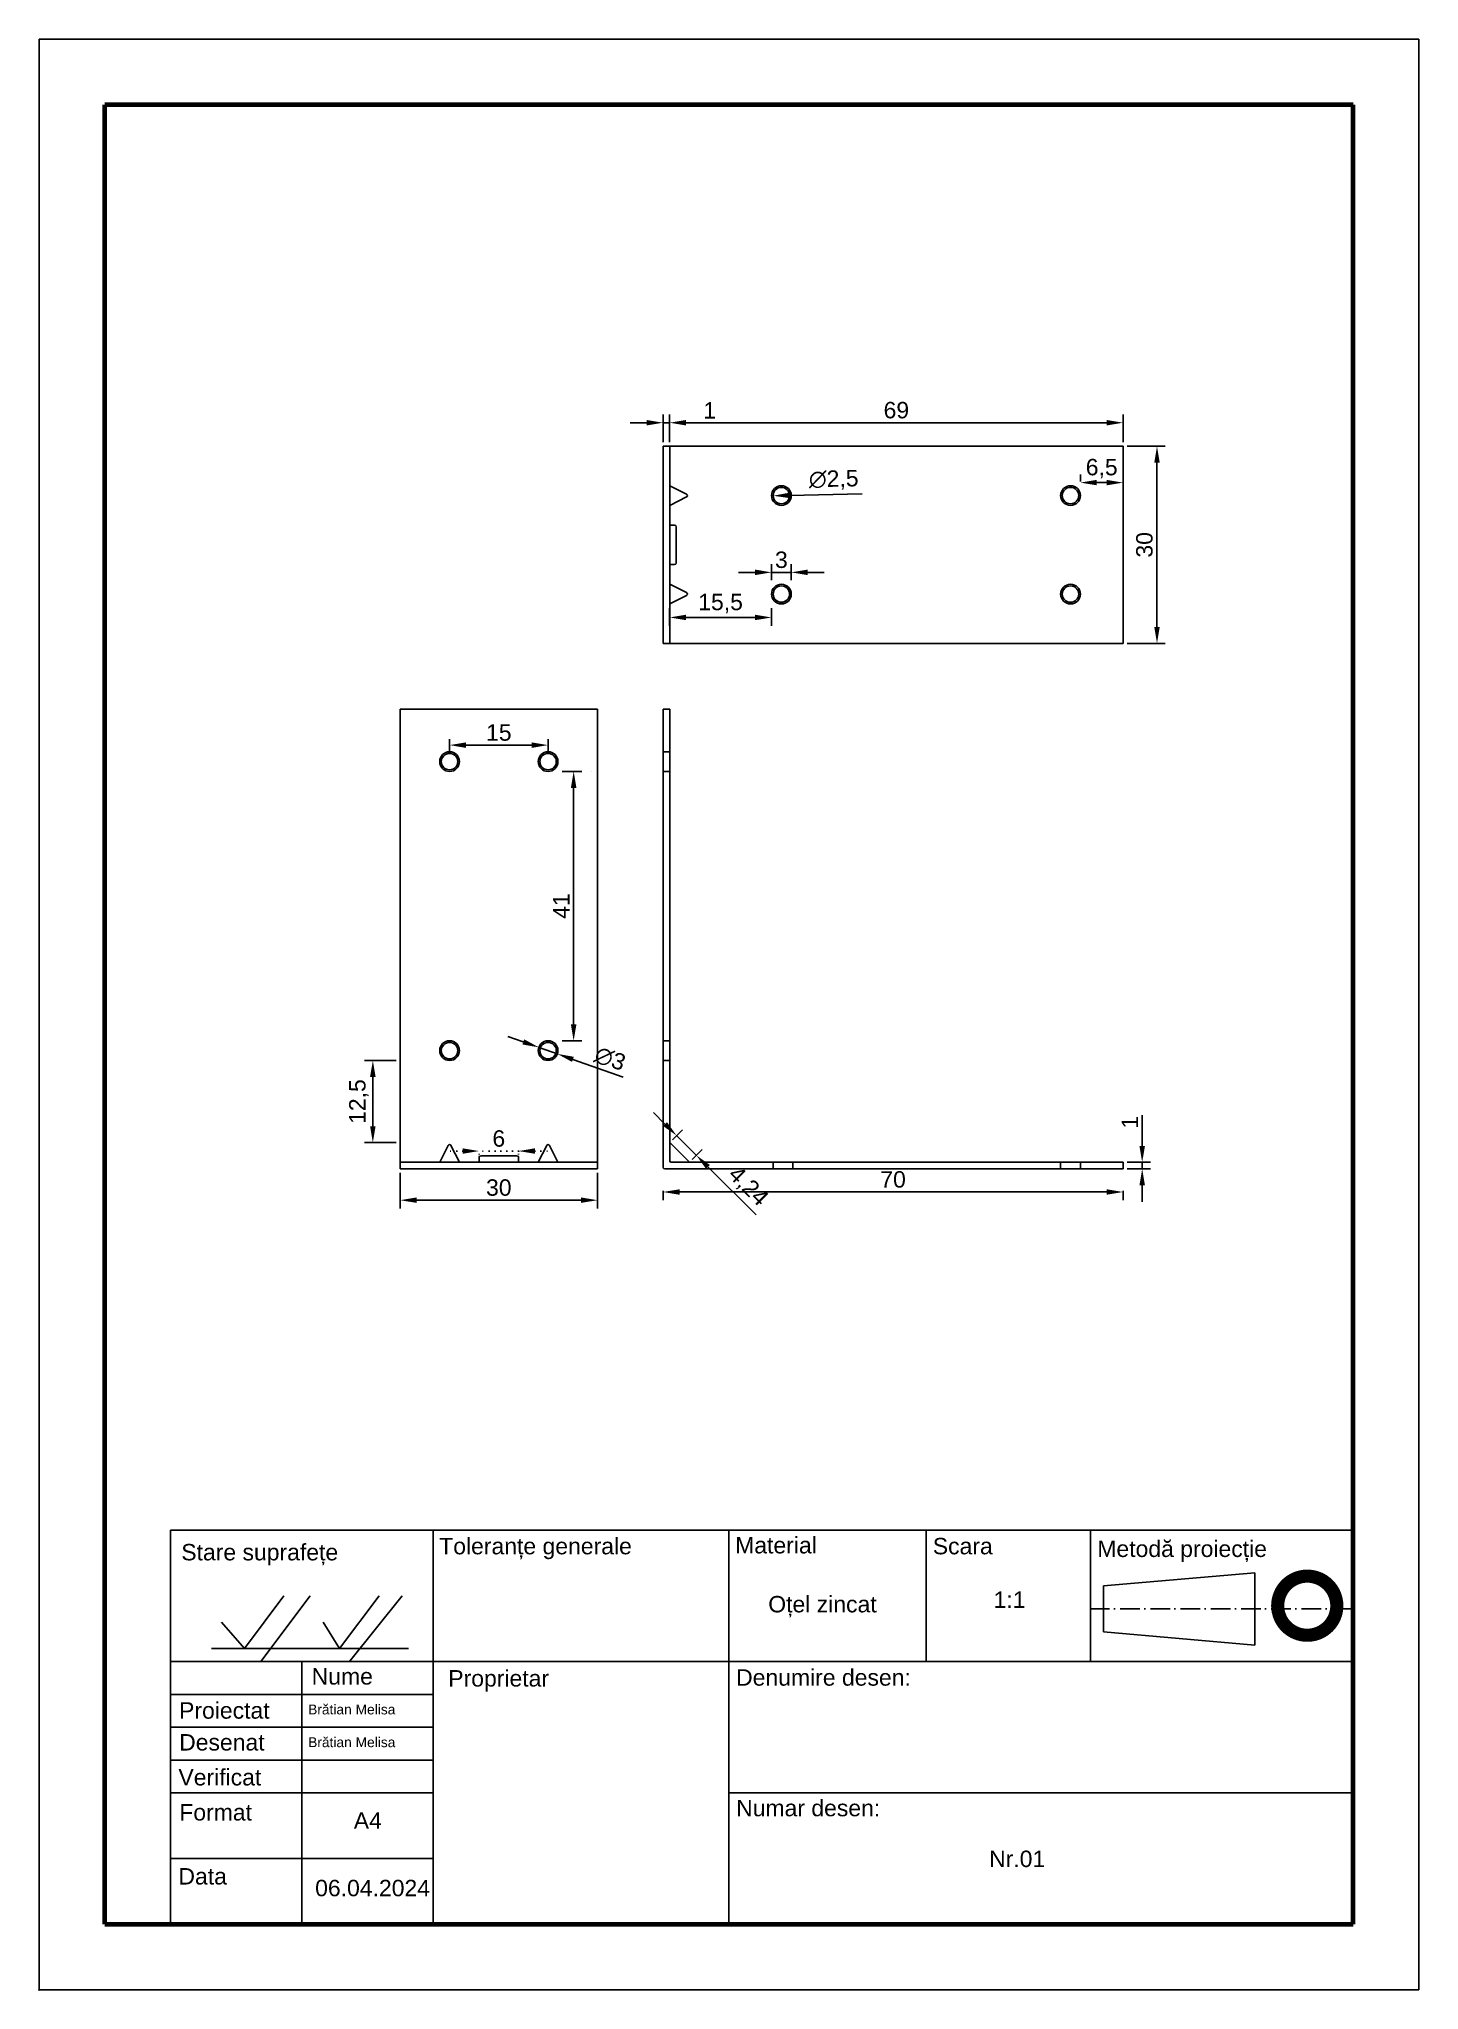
# Model space of a CAD drawing. Header units: millimetres. Extents: x 10 to 220, y 10 to 307.
import ezdxf

# ---------------------------------------------------------------- set-up
doc = ezdxf.new("R2010")
doc.units = ezdxf.units.MM
doc.header["$LTSCALE"] = 0.25
for name, pattern in [('ACAD_ISO10W100', [18, 12, -3, 0, -3]), ('DOT2', [3.175, 0, -3.175]), ('HIDDEN', [9.525, 6.35, -3.175])]:
    doc.linetypes.add(name, pattern=pattern)
doc.styles.get("Standard").update_dxf_attribs({"font": 'arial.ttf'})
doc.dimstyles.new('ISO-25', dxfattribs={"dimtxt": 2.5, "dimasz": 2.5, "dimexe": 1.25, "dimexo": 0.625, "dimtad": 1, "dimtxsty": 'Standard', "dimcen": 2.5, "dimadec": 0, "dimazin": 0, "dimtfac": 1, "dimtmove": 0, "dimatfit": 3, "dimfxl": 1, "dimarcsym": 0})

# ---------------------------------------------------------------- blocks, each defined once
blk = doc.blocks.new('*D7')
at = {"color": 0, "lineweight": -2, "transparency": 16777216}
for p, q in [((72.47, 200.41), (72.47, 198.26)), ((74.97, 199.51), (84.97, 199.51)), ((87.47, 200.41), (87.47, 198.26))]:
    blk.add_line(p, q, dxfattribs=at)
at = {"color": 0, "lineweight": 25, "transparency": 16777216}
for points in [[(74.97, 199.92), (74.97, 199.09), (72.47, 199.51)], [(84.97, 199.92), (84.97, 199.09), (87.47, 199.51)]]:
    blk.add_solid(points, dxfattribs=at)
at = {"layer": 'Defpoints', "color": 0, "lineweight": 25, "transparency": 16777216}
for p in [(72.47, 201.04), (87.47, 201.04), (87.47, 199.51)]:
    blk.add_point(p, dxfattribs=at)
at = {"color": 0, "lineweight": 25, "transparency": 16777216, "insert": (79.97, 201.41), "char_height": 2.5, "attachment_point": 5}
blk.add_mtext('15', dxfattribs=at)
blk = doc.blocks.new('*D8')
at = {"color": 0, "lineweight": -2, "transparency": 16777216}
for p, q in [((104.97, 131.68), (104.97, 130.23)), ((172.47, 131.48), (107.47, 131.48)), ((174.97, 131.68), (174.97, 130.23))]:
    blk.add_line(p, q, dxfattribs=at)
at = {"color": 0, "lineweight": 25, "transparency": 16777216}
for points in [[(107.47, 131.89), (107.47, 131.06), (104.97, 131.48)], [(172.47, 131.89), (172.47, 131.06), (174.97, 131.48)]]:
    blk.add_solid(points, dxfattribs=at)
at = {"layer": 'Defpoints', "color": 0, "lineweight": 25, "transparency": 16777216}
for p in [(104.97, 132.31), (104.97, 131.48), (174.97, 132.31)]:
    blk.add_point(p, dxfattribs=at)
at = {"color": 0, "lineweight": 25, "transparency": 16777216, "insert": (139.97, 133.38), "char_height": 2.5, "attachment_point": 5}
blk.add_mtext('70', dxfattribs=at)
blk = doc.blocks.new('*D9')
at = {"color": 0, "lineweight": -2, "transparency": 16777216}
for p, q in [((175.6, 245), (181.38, 245)), ((180.13, 217.5), (180.13, 242.5)), ((175.6, 215), (181.38, 215))]:
    blk.add_line(p, q, dxfattribs=at)
at = {"color": 0, "lineweight": 25, "transparency": 16777216}
for points in [[(179.72, 242.5), (180.55, 242.5), (180.13, 245)], [(179.72, 217.5), (180.55, 217.5), (180.13, 215)]]:
    blk.add_solid(points, dxfattribs=at)
at = {"layer": 'Defpoints', "color": 0, "lineweight": 25, "transparency": 16777216}
for p in [(174.97, 245), (180.13, 245), (174.97, 215)]:
    blk.add_point(p, dxfattribs=at)
at = {"color": 0, "lineweight": 25, "transparency": 16777216, "insert": (178.23, 230), "char_height": 2.5, "attachment_point": 5, "rotation": 90}
blk.add_mtext('30', dxfattribs=at)
blk = doc.blocks.new('*D10')
at = {"color": 0, "lineweight": -2, "transparency": 16777216}
for p, q in [((64.35, 151.5), (59.55, 151.5)), ((60.8, 141.5), (60.8, 149)), ((64.35, 139), (59.55, 139))]:
    blk.add_line(p, q, dxfattribs=at)
at = {"color": 0, "lineweight": 25, "transparency": 16777216}
for points in [[(60.38, 149), (61.22, 149), (60.8, 151.5)], [(60.38, 141.5), (61.22, 141.5), (60.8, 139)]]:
    blk.add_solid(points, dxfattribs=at)
at = {"layer": 'Defpoints', "color": 0, "lineweight": 25, "transparency": 16777216}
for p in [(60.8, 151.5), (64.97, 151.5), (64.97, 139)]:
    blk.add_point(p, dxfattribs=at)
at = {"color": 0, "lineweight": 25, "transparency": 16777216, "insert": (58.67, 145.25), "char_height": 2.5, "attachment_point": 5, "rotation": 90}
blk.add_mtext('12,5', dxfattribs=at)
blk = doc.blocks.new('*D11')
at = {"color": 0, "lineweight": -2, "transparency": 16777216}
for p, q in [((83.7, 154.33), (81.34, 155.16)), ((86.06, 153.5), (88.89, 152.5)), ((98.89, 148.97), (91.24, 151.67))]:
    blk.add_line(p, q, dxfattribs=at)
at = {"color": 0, "lineweight": 25, "transparency": 16777216}
for points in [[(83.84, 154.72), (83.56, 153.94), (86.06, 153.5)], [(91.38, 152.06), (91.11, 151.28), (88.89, 152.5)]]:
    blk.add_solid(points, dxfattribs=at)
at = {"layer": 'Defpoints', "color": 0, "lineweight": 25, "transparency": 16777216}
for p in [(86.06, 153.5), (88.89, 152.5)]:
    blk.add_point(p, dxfattribs=at)
at = {"color": 0, "lineweight": 25, "transparency": 16777216, "insert": (96.9, 151.76), "char_height": 2.5, "attachment_point": 5, "rotation": 340.5596}
blk.add_mtext('∅3', dxfattribs=at)
blk = doc.blocks.new('*D12')
at = {"color": 0, "linetype": 'DOT2', "lineweight": -2, "transparency": 16777216}
for p, q in [((74.47, 137.71), (71.97, 137.71)), ((82.97, 137.71), (76.97, 137.71)), ((76.97, 137.28), (76.97, 136.46)), ((82.97, 137.28), (82.97, 136.46)), ((85.47, 137.71), (87.97, 137.71))]:
    blk.add_line(p, q, dxfattribs=at)
at = {"color": 0, "linetype": 'DOT2', "lineweight": 25, "transparency": 16777216}
for points in [[(74.47, 138.13), (74.47, 137.3), (76.97, 137.71)], [(85.47, 138.13), (85.47, 137.3), (82.97, 137.71)]]:
    blk.add_solid(points, dxfattribs=at)
at = {"layer": 'Defpoints', "color": 0, "linetype": 'DOT2', "lineweight": 25, "transparency": 16777216}
for p in [(76.97, 137.91), (76.97, 137.71), (82.97, 137.91)]:
    blk.add_point(p, dxfattribs=at)
at = {"color": 0, "linetype": 'DOT2', "lineweight": 25, "transparency": 16777216, "insert": (79.97, 139.61), "char_height": 2.5, "attachment_point": 5}
blk.add_mtext('6', dxfattribs=at)
blk = doc.blocks.new('*D13')
at = {"color": 0, "lineweight": -2, "transparency": 16777216}
for p, q in [((104.97, 245.62), (104.97, 249.84)), ((105.97, 245.62), (105.97, 249.84)), ((102.47, 248.59), (99.97, 248.59)), ((104.97, 248.59), (105.97, 248.59)), ((108.47, 248.59), (113.14, 248.59))]:
    blk.add_line(p, q, dxfattribs=at)
at = {"color": 0, "lineweight": 25, "transparency": 16777216}
for points in [[(102.47, 249), (102.47, 248.17), (104.97, 248.59)], [(108.47, 249), (108.47, 248.17), (105.97, 248.59)]]:
    blk.add_solid(points, dxfattribs=at)
at = {"layer": 'Defpoints', "color": 0, "lineweight": 25, "transparency": 16777216}
for p in [(105.97, 248.59), (104.97, 245), (105.97, 245)]:
    blk.add_point(p, dxfattribs=at)
at = {"color": 0, "lineweight": 25, "transparency": 16777216, "insert": (112.06, 250.47), "char_height": 2.5, "attachment_point": 5}
blk.add_mtext('1', dxfattribs=at)
blk = doc.blocks.new('*D14')
at = {"color": 0, "lineweight": -2, "transparency": 16777216}
for p, q in [((105.97, 245.62), (105.97, 249.84)), ((174.97, 245.62), (174.97, 249.84)), ((108.47, 248.59), (172.47, 248.59))]:
    blk.add_line(p, q, dxfattribs=at)
at = {"color": 0, "lineweight": 25, "transparency": 16777216}
for points in [[(108.47, 249), (108.47, 248.17), (105.97, 248.59)], [(172.47, 249), (172.47, 248.17), (174.97, 248.59)]]:
    blk.add_solid(points, dxfattribs=at)
at = {"layer": 'Defpoints', "color": 0, "lineweight": 25, "transparency": 16777216}
for p in [(174.97, 248.59), (105.97, 245), (174.97, 245)]:
    blk.add_point(p, dxfattribs=at)
at = {"color": 0, "lineweight": 25, "transparency": 16777216, "insert": (140.47, 250.49), "char_height": 2.5, "attachment_point": 5}
blk.add_mtext('69', dxfattribs=at)
blk = doc.blocks.new('*D15')
at = {"color": 0, "lineweight": -2, "transparency": 16777216}
for p, q in [((118.97, 225.81), (116.47, 225.81)), ((121.47, 224.62), (121.47, 227.06)), ((121.47, 225.81), (124.47, 225.81)), ((124.47, 224.62), (124.47, 227.06)), ((126.97, 225.81), (129.47, 225.81))]:
    blk.add_line(p, q, dxfattribs=at)
at = {"color": 0, "lineweight": 25, "transparency": 16777216}
for points in [[(118.97, 226.23), (118.97, 225.39), (121.47, 225.81)], [(126.97, 226.23), (126.97, 225.39), (124.47, 225.81)]]:
    blk.add_solid(points, dxfattribs=at)
at = {"layer": 'Defpoints', "color": 0, "lineweight": 25, "transparency": 16777216}
for p in [(124.47, 225.81), (121.47, 224), (124.47, 224)]:
    blk.add_point(p, dxfattribs=at)
at = {"color": 0, "lineweight": 25, "transparency": 16777216, "insert": (122.97, 227.71), "char_height": 2.5, "attachment_point": 5}
blk.add_mtext('3', dxfattribs=at)
blk = doc.blocks.new('*D16')
at = {"color": 0, "lineweight": -2, "transparency": 16777216}
for p, q in [((89.6, 195.5), (92.61, 195.5)), ((91.36, 157), (91.36, 193)), ((89.6, 154.5), (92.61, 154.5))]:
    blk.add_line(p, q, dxfattribs=at)
at = {"color": 0, "lineweight": 25, "transparency": 16777216}
for points in [[(90.94, 193), (91.78, 193), (91.36, 195.5)], [(90.94, 157), (91.78, 157), (91.36, 154.5)]]:
    blk.add_solid(points, dxfattribs=at)
at = {"layer": 'Defpoints', "color": 0, "lineweight": 25, "transparency": 16777216}
for p in [(88.97, 195.5), (91.36, 195.5), (88.97, 154.5)]:
    blk.add_point(p, dxfattribs=at)
at = {"color": 0, "lineweight": 25, "transparency": 16777216, "insert": (89.48, 175), "char_height": 2.5, "attachment_point": 5, "rotation": 90}
blk.add_mtext('41', dxfattribs=at)
blk = doc.blocks.new('*D17')
at = {"color": 0, "lineweight": -2, "transparency": 16777216}
for p, q in [((105.26, 141.83), (103.5, 143.6)), ((106.41, 139.44), (107.92, 140.94)), ((107.03, 140.06), (110.03, 137.06)), ((109.41, 136.44), (110.92, 137.94)), ((111.8, 135.29), (119.11, 127.99))]:
    blk.add_line(p, q, dxfattribs=at)
at = {"color": 0, "lineweight": 25, "transparency": 16777216}
for points in [[(105.56, 142.12), (104.97, 141.53), (107.03, 140.06)], [(112.09, 135.59), (111.51, 135), (110.03, 137.06)]]:
    blk.add_solid(points, dxfattribs=at)
at = {"layer": 'Defpoints', "color": 0, "lineweight": 25, "transparency": 16777216}
for p in [(105.97, 139), (110.03, 137.06), (108.97, 136)]:
    blk.add_point(p, dxfattribs=at)
at = {"color": 0, "lineweight": 25, "transparency": 16777216, "insert": (117.84, 132.26), "char_height": 2.5, "attachment_point": 5, "rotation": 315}
blk.add_mtext('4,24', dxfattribs=at)
blk = doc.blocks.new('*D18')
at = {"color": 0, "lineweight": -2, "transparency": 16777216}
for p, q in [((64.97, 134.38), (64.97, 128.98)), ((94.97, 134.38), (94.97, 128.98)), ((67.47, 130.23), (92.47, 130.23))]:
    blk.add_line(p, q, dxfattribs=at)
at = {"color": 0, "lineweight": 25, "transparency": 16777216}
for points in [[(67.47, 130.65), (67.47, 129.82), (64.97, 130.23)], [(92.47, 130.65), (92.47, 129.82), (94.97, 130.23)]]:
    blk.add_solid(points, dxfattribs=at)
at = {"layer": 'Defpoints', "color": 0, "lineweight": 25, "transparency": 16777216}
for p in [(64.97, 135), (94.97, 135), (94.97, 130.23)]:
    blk.add_point(p, dxfattribs=at)
at = {"color": 0, "lineweight": 25, "transparency": 16777216, "insert": (79.97, 132.14), "char_height": 2.5, "attachment_point": 5}
blk.add_mtext('30', dxfattribs=at)
blk = doc.blocks.new('*D19')
at = {"color": 0, "lineweight": -2, "transparency": 16777216}
for p, q in [((177.88, 138.5), (177.88, 143.17)), ((175.6, 136), (179.13, 136)), ((175.6, 135), (179.13, 135)), ((177.88, 135), (177.88, 136)), ((177.88, 132.5), (177.88, 130))]:
    blk.add_line(p, q, dxfattribs=at)
at = {"color": 0, "lineweight": 25, "transparency": 16777216}
for points in [[(177.46, 138.5), (178.3, 138.5), (177.88, 136)], [(177.46, 132.5), (178.3, 132.5), (177.88, 135)]]:
    blk.add_solid(points, dxfattribs=at)
at = {"layer": 'Defpoints', "color": 0, "lineweight": 25, "transparency": 16777216}
for p in [(174.97, 136), (174.97, 135), (177.88, 136)]:
    blk.add_point(p, dxfattribs=at)
at = {"color": 0, "lineweight": 25, "transparency": 16777216, "insert": (176, 142.09), "char_height": 2.5, "attachment_point": 5, "rotation": 90}
blk.add_mtext('1', dxfattribs=at)
blk = doc.blocks.new('*D20')
at = {"color": 0, "lineweight": -2, "transparency": 16777216}
for p, q in [((168.47, 239.62), (168.47, 240.72)), ((174.97, 239.62), (174.97, 240.72)), ((172.47, 239.47), (170.97, 239.47))]:
    blk.add_line(p, q, dxfattribs=at)
at = {"color": 0, "lineweight": 25, "transparency": 16777216}
for points in [[(170.97, 239.89), (170.97, 239.06), (168.47, 239.47)], [(172.47, 239.89), (172.47, 239.06), (174.97, 239.47)]]:
    blk.add_solid(points, dxfattribs=at)
at = {"layer": 'Defpoints', "color": 0, "lineweight": 25, "transparency": 16777216}
for p in [(168.47, 239.47), (168.47, 239), (174.97, 239)]:
    blk.add_point(p, dxfattribs=at)
at = {"color": 0, "lineweight": 25, "transparency": 16777216, "insert": (171.72, 241.6), "char_height": 2.5, "attachment_point": 5}
blk.add_mtext('6,5', dxfattribs=at)
blk = doc.blocks.new('*D21')
at = {"color": 0, "lineweight": -2, "transparency": 16777216}
for p, q in [((105.97, 220.38), (105.97, 217.69)), ((121.47, 220.38), (121.47, 217.69)), ((118.97, 218.94), (108.47, 218.94))]:
    blk.add_line(p, q, dxfattribs=at)
at = {"color": 0, "lineweight": 25, "transparency": 16777216}
for points in [[(108.47, 219.36), (108.47, 218.53), (105.97, 218.94)], [(118.97, 219.36), (118.97, 218.53), (121.47, 218.94)]]:
    blk.add_solid(points, dxfattribs=at)
at = {"layer": 'Defpoints', "color": 0, "lineweight": 25, "transparency": 16777216}
for p in [(105.97, 221), (121.47, 221), (105.97, 218.94)]:
    blk.add_point(p, dxfattribs=at)
at = {"color": 0, "lineweight": 25, "transparency": 16777216, "insert": (113.72, 221.07), "char_height": 2.5, "attachment_point": 5}
blk.add_mtext('15,5', dxfattribs=at)
blk = doc.blocks.new('*D24')
at = {"color": 0, "lineweight": -2, "transparency": 16777216}
blk.add_line((135.26, 237.78), (124.22, 237.53), dxfattribs=at)
at = {"color": 0, "lineweight": 25, "transparency": 16777216}
blk.add_solid([(124.21, 237.94), (124.23, 237.11), (121.72, 237.47)], dxfattribs=at)
at = {"layer": 'Defpoints', "color": 0, "lineweight": 25, "transparency": 16777216}
for p in [(121.72, 237.47), (124.22, 237.53)]:
    blk.add_point(p, dxfattribs=at)
at = {"color": 0, "lineweight": 25, "transparency": 16777216, "insert": (130.94, 239.85), "char_height": 2.5, "attachment_point": 5, "rotation": 1.2964}
blk.add_mtext('∅2,5', dxfattribs=at)

msp = doc.modelspace()

# ---------------------------------------------------------------- linework, layer by layer
for p, q in [((10, 10), (10, 307)), ((10, 307), (220, 307)), ((220, 307), (220, 10)), ((10, 10), (10, 220)), ((10, 220), (10, 10)), ((220, 10), (10, 10)), ((10, 10), (20, 10))]:
    msp.add_line(p, q)
at = {"lineweight": 100}
for p, q in [((210, 297), (20, 297)), ((20, 20), (20, 297)), ((210, 80), (210, 100)), ((20, 20), (210, 20)), ((20, 20), (30, 20)), ((20, 20), (30, 20))]:
    msp.add_line(p, q, dxfattribs=at)
at = {"linetype": 'ByBlock', "lineweight": 100}
msp.add_line((210, 20), (210, 297), dxfattribs=at)
at = {"lineweight": 25}
for p, q in [((174.972, 245), (104.972, 245)), ((104.972, 215), (104.972, 245)), ((105.972, 215), (105.972, 245)), ((121.472, 245), (124.472, 245)), ((168.472, 245), (165.472, 245)), ((174.972, 215), (174.972, 245)), ((105.972, 236), (105.972, 239)), ((108.538, 237.717), (105.972, 239)), ((105.972, 236), (108.538, 237.283)), ((106.729, 233), (105.972, 233)), ((106.972, 227.243), (106.972, 232.757)), ((105.972, 224), (105.972, 227)), ((105.972, 227), (106.729, 227)), ((105.972, 221), (105.972, 224)), ((108.538, 222.717), (105.972, 224)), ((105.972, 221), (108.538, 222.283)), ((104.972, 215), (174.972, 215)), ((105.972, 216), (105.972, 215)), ((64.972, 135), (64.972, 205)), ((64.972, 205), (94.972, 205)), ((94.972, 205), (94.972, 135)), ((94.972, 205), (94.972, 198.5)), ((104.972, 135.243), (104.972, 205)), ((104.972, 205), (105.972, 205)), ((105.972, 205), (105.972, 198.5)), ((105.972, 139), (105.972, 205)), ((64.972, 198.5), (64.972, 195.5)), ((104.972, 198.5), (104.972, 195.5)), ((94.121, 195.5), (94.121, 195.5)), ((64.972, 151.5), (64.972, 154.5)), ((104.972, 151.5), (104.972, 154.5)), ((94.972, 136), (94.972, 151.5)), ((70.972, 136), (72.255, 138.566)), ((72.689, 138.566), (73.972, 136)), ((76.972, 136), (76.972, 136.757)), ((77.215, 137), (82.729, 137)), ((82.972, 136.757), (82.972, 136)), ((87.255, 138.566), (85.972, 136)), ((88.972, 136), (87.689, 138.566)), ((105.972, 136.243), (105.972, 139)), ((105.972, 139), (108.972, 136)), ((94.972, 136), (64.972, 136)), ((94.972, 135), (64.972, 135)), ((70.972, 136), (73.972, 136)), ((73.972, 136), (85.972, 136)), ((73.972, 136), (76.972, 136)), ((85.972, 136), (88.972, 136)), ((85.972, 136), (88.972, 136)), ((94.972, 135), (94.972, 136)), ((174.972, 135), (105.215, 135)), ((106.215, 136), (121.472, 136)), ((106.215, 136), (121.715, 136)), ((121.472, 136), (168.472, 136)), ((121.472, 135), (124.472, 135)), ((121.715, 136), (121.715, 135)), ((121.715, 136), (124.715, 136)), ((121.715, 135), (124.715, 135)), ((124.715, 136), (124.715, 135)), ((165.472, 135), (165.472, 136)), ((168.472, 135), (165.472, 135)), ((168.472, 135), (165.472, 135)), ((174.972, 136), (168.472, 136)), ((174.972, 136), (168.472, 136)), ((168.472, 136), (168.472, 135)), ((174.972, 135), (174.972, 136)), ((30, 20), (30, 80)), ((30, 80), (210, 80)), ((70, 60), (70, 80)), ((145, 80), (115, 80)), ((115, 80), (115, 60)), ((145, 60), (145, 80)), ((210, 80), (170, 80)), ((170, 80), (170, 60)), ((210, 80), (210, 60)), ((51.25, 70), (43.75, 60)), ((65.25, 70), (57.25, 60)), ((210, 60), (30, 60)), ((30, 60), (42.5, 60)), ((36.25, 62), (66.25, 62)), ((50, 30), (50, 60)), ((115, 60), (70, 60)), ((70, 60), (70, 20)), ((115, 60), (115, 20)), ((170, 60), (145, 60)), ((30, 50), (30, 55)), ((30, 55), (70, 55)), ((70, 50), (30, 50)), ((70, 45), (70, 50)), ((30, 40), (30, 45)), ((30, 45), (70, 45)), ((70, 40), (30, 40)), ((70, 30), (70, 40)), ((210, 40), (115, 40)), ((210, 20), (210, 40)), ((30, 20), (30, 30)), ((30, 30), (70, 30)), ((70, 30), (50, 30)), ((50, 30), (50, 20))]:
    msp.add_line(p, q, dxfattribs=at)
at = {"linetype": 'DOT2', "lineweight": 25}
for p, q in [((105.972, 224), (105.972, 224)), ((105.972, 221), (104.972, 221)), ((73.972, 151.5), (73.972, 151.5)), ((64.972, 136), (64.972, 139))]:
    msp.add_line(p, q, dxfattribs=at)
at = {"linetype": 'HIDDEN', "lineweight": 25}
for p, q in [((174.972, 221), (174.972, 224)), ((104.972, 195.5), (104.972, 198.5)), ((104.972, 198.5), (105.972, 198.5)), ((104.972, 195.5), (105.972, 195.5)), ((104.972, 154.5), (105.972, 154.5))]:
    msp.add_line(p, q, dxfattribs=at)
at = {"linetype": 'ACAD_ISO10W100', "lineweight": 25}
for p, q in [((105.972, 151.5), (104.972, 151.5)), ((169.92, 68), (209.92, 68))]:
    msp.add_line(p, q, dxfattribs=at)
at = {"lineweight": 25}
for points in [[(172, 64.5), (195, 62.5), (195, 73.5), (172, 71.5), (172, 64.5)], [(37.75, 66), (41.25, 62), (47.25, 70)], [(53.25, 66), (55.75, 62), (61.75, 70)]]:
    msp.add_lwpolyline(points, dxfattribs=at)
at = {"lineweight": 25, "const_width": 2}
msp.add_lwpolyline([(198.5, 68.5, 1), (207.5, 68.5, 1)], format="xyb", close=True, dxfattribs=at)
at = {"lineweight": 25}
for centre, radius in [((122.972, 237.5), 1.5), ((122.972, 237.5), 1.25), ((166.972, 237.5), 1.5), ((166.972, 237.5), 1.25), ((122.972, 222.5), 1.5), ((122.972, 222.5), 1.25), ((166.972, 222.5), 1.5), ((166.972, 222.5), 1.25), ((72.472, 197), 1.5), ((72.472, 197), 1.25), ((87.472, 197), 1.5), ((87.472, 197), 1.25), ((72.472, 153), 1.5), ((87.472, 153), 1.5), ((72.472, 153), 1.25), ((87.472, 153), 1.25)]:
    msp.add_circle(centre, radius, dxfattribs=at)
for centre, start, end in [((108.429, 237.5), 296.56505, 63.43495), ((106.729, 232.757), 0, 90), ((106.729, 227.243), 270, 0), ((108.429, 222.5), 296.56505, 63.43495), ((72.472, 138.457), 26.56505, 153.43495), ((77.215, 136.757), 90, 180), ((82.729, 136.757), 0, 90), ((87.472, 138.457), 26.56505, 153.43495), ((105.215, 135.243), 180, 270), ((106.215, 136.243), 180, 270)]:
    msp.add_arc(centre, 0.243, start, end, dxfattribs=at)
msp.add_point((10, 10))

# ---------------------------------------------------------------- texts
at = {"attachment_point": 1}
for s, width, insert, char_height in [('{\\fArial|b0|i0|c238|p34;Stare suprafe}ț{\\fArial|b0|i0|c238|p34;e}', 38.23627, (31.65, 77.9), 2.5), ('{\\fArial|b0|i0|c238|p34;Toleran}ț{\\fArial|b0|i0|c238|p34;e generale}', 40.82162, (70.902, 78.822), 2.5), ('{\\fArial|b0|i0|c238|p34;Material}', 26.26191, (115.942, 78.958), 2.5), ('{\\fArial|b0|i0|c238|p34;Scara}', 24.22084, (146.014, 78.822), 2.5), ('{\\fArial|b0|i0|c238|p34;Metodă proiec}ț{\\fArial|b0|i0|c238|p34;ie}', 36.87555, (171.051, 78.414), 2.5), ('{\\fArial|b0|i0|c238|p34;O}ț{\\fArial|b0|i0|c238|p34;el zincat}', 23.54048, (120.976, 69.984), 2.5), ('{\\fArial|b0|i0|c238|p34;1}:1', 18.36973, (155.267, 70.664), 2.5), ('{\\fArial|b0|i0|c238|p34;Nume}', 15.35735, (51.491, 58.991), 2.5), ('{\\fArial|b0|i0|c238|p34;Proprietar}', 31.6495, (72.28, 58.692), 2.5), ('{\\fArial|b0|i0|c238|p34;Denumire desen}:', 36.32348, (116.082, 58.826), 2.5), ('{\\fArial|b0|i0|c238|p34;Proiectat}', 17.3605, (31.313, 53.801), 2.5), ('{\\fArial|b0|i0|c238|p34;Brătian Melisa }', 18.96299, (50.952, 53.454), 1.5), ('{\\fArial|b0|i0|c238|p34;Desenat}', 17.22694, (31.323, 48.954), 2.5), ('{\\fArial|b0|i0|c238|p34;Brătian Melisa }', 18.96299, (50.952, 48.466), 1.5), ('{\\fArial|b0|i0|c238|p34;Verificat}', 15.89153, (31.213, 43.635), 2.5), ('{\\fArial|b0|i0|c238|p34;Numar desen}:', 30.84824, (116.082, 38.944), 2.5), ('{\\fArial|b0|i0|c238|p34;Format}', 16.95986, (31.347, 38.297), 2.5), ('{\\fArial|b0|i0|c238|p34;A4}', 17.62757, (57.897, 37.041), 2.5), ('{\\fArial|b0|i0|c238|p34; Nr.01}', 51.22446, (153.614, 31.213), 2.5), ('{\\fArial|b0|i0|c238|p34;Data}', 17.09341, (31.213, 28.557), 2.5), ('{\\fArial|b0|i0|c238|p34;06.04.2024}', 17.22694, (52.021, 26.767), 2.5)]:
    msp.add_mtext_dynamic_manual_height_columns(s, width=width, gutter_width=12.5, heights=[0], dxfattribs=dict(at, insert=insert, char_height=char_height))

# ---------------------------------------------------------------- dimensions: what is measured, and where the dimension line sits
at = {"lineweight": 25}
for base, p1, p2, picture, middle in [((105.972, 248.585), (104.972, 245), (105.972, 245), '*D13', (112.057, 250.466)), ((174.972, 248.585), (105.972, 245), (174.972, 245), '*D14', (140.472, 250.487)), ((168.472, 239.473), (174.972, 239), (168.472, 239), '*D20', (171.722, 241.6)), ((124.472, 225.811), (121.472, 224), (124.472, 224), '*D15', (122.972, 227.713)), ((105.972, 218.942), (121.472, 221), (105.972, 221), '*D21', (113.722, 221.069)), ((87.472, 199.505), (72.472, 201.035), (87.472, 201.035), '*D7', (79.972, 201.407)), ((94.972, 130.233), (64.972, 135), (94.972, 135), '*D18', (79.972, 132.135)), ((104.972, 131.477), (174.972, 132.307), (104.972, 132.307), '*D8', (139.972, 133.379))]:
    dim = msp.add_linear_dim(base=base, p1=p1, p2=p2, dimstyle='ISO-25', dxfattribs=at)
    dim.commit()
    dim.dimension.update_dxf_attribs({"geometry": picture, "text_midpoint": middle})
for base, p1, p2, picture, middle in [((180.132, 245), (174.972, 215), (174.972, 245), '*D9', (178.23, 230)), ((91.361, 195.5), (88.972, 154.5), (88.972, 195.5), '*D16', (89.481, 175)), ((60.8, 151.5), (64.972, 139), (64.972, 151.5), '*D10', (58.673, 145.25)), ((177.879, 136), (174.972, 135), (174.972, 136), '*D19', (175.999, 142.085))]:
    dim = msp.add_linear_dim(base=base, p1=p1, p2=p2, angle=90, dimstyle='ISO-25', dxfattribs=at)
    dim.commit()
    dim.dimension.update_dxf_attribs({"geometry": picture, "text_midpoint": middle})
for p1, p2, picture, middle in [((124.222, 237.528), (121.722, 237.472), '*D24', (130.99, 237.681)), ((86.057, 153.499), (88.886, 152.501), '*D11', (96.246, 149.903))]:
    dim = msp.add_diameter_dim_2p(p1=p1, p2=p2, dimstyle='ISO-25', dxfattribs=at)
    dim.commit()
    dim.dimension.update_dxf_attribs({"geometry": picture, "text_midpoint": middle, "dimtype": 163})
dim = msp.add_aligned_dim(p1=(105.972, 139), p2=(108.972, 136), distance=1.5, dimstyle='ISO-25', dxfattribs=at)
dim.commit()
dim.dimension.update_dxf_attribs({"geometry": '*D17', "text_midpoint": (117.842, 132.259)})
at = {"linetype": 'DOT2', "lineweight": 25}
dim = msp.add_linear_dim(base=(76.972, 137.712), p1=(82.972, 137.909), p2=(76.972, 137.909), dimstyle='ISO-25', dxfattribs=at)
dim.commit()
dim.dimension.update_dxf_attribs({"geometry": '*D12', "text_midpoint": (79.972, 139.613)})

doc.saveas('drawing.dxf')
